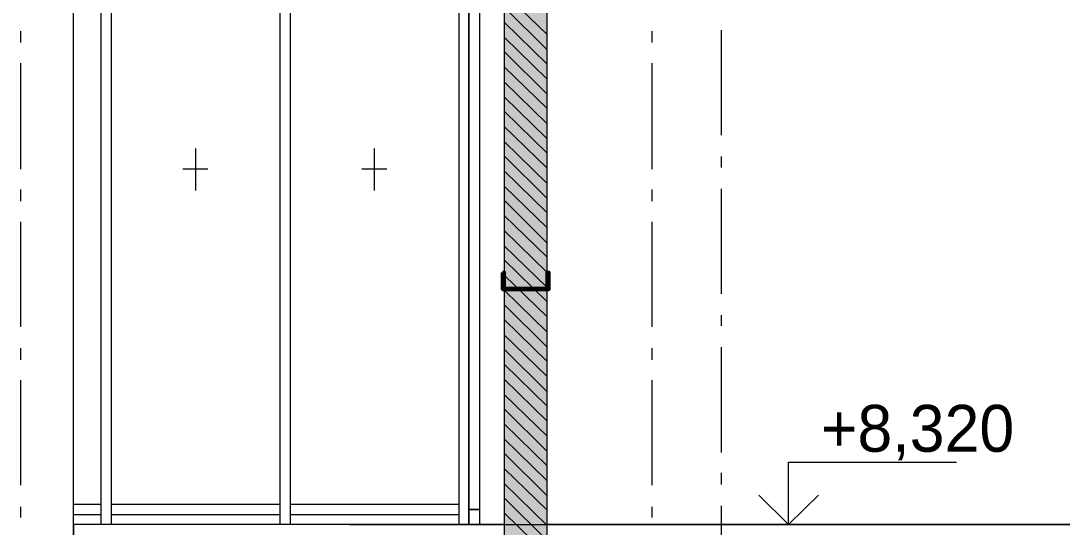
# Model space of a CAD drawing. Header units: millimetres. Extents: x -135211 to 49383, y -8033 to 228499.
# Drawn here: x -83147 to -78197, y 15153 to 17560 of the extents above; entities that cross this region are included whole.
import ezdxf

# ---------------------------------------------------------------- set-up
doc = ezdxf.new("R2010")
doc.units = ezdxf.units.MM
doc.layers.add('PDF _Геометрия', color=7, linetype='Continuous', true_color=0x1d1d1d)
doc.layers.add('PDF _Сплошная заливка', color=7, linetype='Continuous', true_color=0xffffff)
doc.layers.add('PDF _Текст', color=7, linetype='Continuous')

msp = doc.modelspace()

# ---------------------------------------------------------------- linework, layer by layer
at = {"layer": 'PDF _Геометрия', "color": 7, "lineweight": 9}
for points in [[(-82897.59531920198, 14344.76375699916), (-80848.78951457713, 14344.76375699916), (-80967.31547021659, 14344.76375699916), (-80967.31547021659, 11644.06519635733), (-80848.78951457713, 11644.06519635733), (-82897.59531920198, 11644.06519635733), (-82897.59531920198, 10962.54095143047), (-80848.78951457713, 10962.54095143047), (-82897.59531920198, 10962.54095143047), (-82897.59531920198, 10145.5584714871), (-82495.45368399669, 10145.5584714871), (-82897.59531920198, 10145.5584714871), (-82897.59531920198, 10086.29549366737), (-82897.59531920198, 19123.8996111757), (-82897.59531920198, 18543.96904251123), (-80848.78951457713, 18543.96904251123), (-80967.31547021659, 18543.96904251123), (-80967.31547021659, 15165.9793067868), (-80848.78951457713, 15165.9793067868), (-82897.59531920198, 15165.9793067868)], [(-80848.78951457713, 19123.8996111757), (-80848.78951457713, 10805.91736719262), (-80645.60216205235, 10805.91736719262), (-80645.60216205235, 19123.8996111757)], [(-82715.57331589854, 15263.33991320492), (-81915.52311533222, 15263.33991320492), (-81915.52311533222, 15212.54307507374), (-82715.57331589854, 15212.54307507374)], [(-81864.72627720103, 15263.33991320492), (-81064.67607663471, 15263.33991320492), (-81064.67607663471, 15212.54307507374), (-81864.72627720103, 15212.54307507374)]]:
    msp.add_lwpolyline(points, close=True, dxfattribs=at)
for points in [[(-77898.33983312361, 19123.8996111757), (-78097.2941158041, 19123.8996111757), (-78097.2941158041, 11402.78021523416), (-78097.2941158041, 11644.06519635733), (-80645.60216205235, 11644.06519635733), (-78097.2941158041, 11644.06519635733), (-78097.2941158041, 14344.76375699916), (-80645.60216205235, 14344.76375699916), (-78097.2941158041, 14344.76375699916), (-78097.2941158041, 15165.9793067868), (-80645.60216205235, 15165.9793067868), (-78097.2941158041, 15165.9793067868), (-78097.2941158041, 18543.96904251123), (-80645.60216205235, 18543.96904251123), (-78097.2941158041, 18543.96904251123), (-78097.2941158041, 19123.8996111757), (-80425.48253015053, 19123.8996111757), (-80425.48253015053, 19119.66654133143), (-80522.84313656864, 19119.66654133143), (-80527.07620641291, 19115.43347148717), (-80624.43681283103, 19090.03505242157), (-80628.66988267531, 19085.8019825773), (-80645.60216205235, 19085.8019825773)], [(-82897.59531920198, 18543.96904251123), (-82740.97173496413, 18543.96904251123), (-81890.12469626662, 18543.96904251123), (-81043.51072741339, 18543.96904251123), (-81018.11230834779, 18543.96904251123), (-80967.31547021659, 18543.96904251123), (-80967.31547021659, 18467.77378531444), (-80967.31547021659, 15237.94149413933), (-80967.31547021659, 15165.9793067868)], [(-81026.57844803632, 18493.17220438003), (-81018.11230834779, 18493.17220438003), (-81018.11230834779, 15237.94149413933), (-81018.11230834779, 15165.9793067868), (-81018.11230834779, 15237.94149413933), (-80967.31547021659, 15237.94149413933), (-81018.11230834779, 15237.94149413933), (-81018.11230834779, 18467.77378531444), (-81018.11230834779, 18543.96904251123)], [(-82715.57331589854, 15165.9793067868), (-82715.57331589854, 15237.94149413933), (-82715.57331589854, 18467.77378531444), (-82715.57331589854, 18493.17220438003), (-82766.37015402972, 18493.17220438003), (-82766.37015402972, 18467.77378531444), (-82766.37015402972, 15237.94149413933), (-82766.37015402972, 15165.9793067868)], [(-81864.72627720103, 15165.9793067868), (-81864.72627720103, 15237.94149413933), (-81864.72627720103, 18467.77378531444), (-81864.72627720103, 18493.17220438003), (-81915.52311533222, 18493.17220438003), (-81915.52311533222, 18467.77378531444), (-81915.52311533222, 15237.94149413933), (-81915.52311533222, 15165.9793067868)], [(-81018.11230834779, 18493.17220438003), (-81064.67607663471, 18493.17220438003), (-81064.67607663471, 15237.94149413933), (-81064.67607663471, 15165.9793067868)], [(-83147.34644001367, 17456.07009253482), (-83147.34644001367, 17511.10000051028)], [(-80146.09992042894, 17456.07009253482), (-80146.09992042894, 17511.10000051028)], [(-79815.9204725762, 17015.83082873113), (-79815.9204725762, 17515.33307035454)], [(-83147.34644001367, 16854.97417464901), (-83147.34644001367, 17358.70948611669)], [(-80146.09992042894, 16854.97417464901), (-80146.09992042894, 17358.70948611669)], [(-82317.66475053751, 16952.33478106714), (-82317.66475053751, 16753.38049838663)], [(-81466.81771184, 16952.33478106714), (-81466.81771184, 16753.38049838663)], [(-79815.9204725762, 16863.44031433755), (-79815.9204725762, 16914.23715246874)], [(-82258.40177271779, 16854.97417464901), (-82376.92772835724, 16854.97417464901)], [(-81407.55473402028, 16854.97417464901), (-81526.08068965974, 16854.97417464901)], [(-83147.34644001367, 16702.58366025543), (-83147.34644001367, 16757.6135682309)], [(-80146.09992042894, 16702.58366025543), (-80146.09992042894, 16757.6135682309)], [(-79815.9204725762, 16262.34439645175), (-79815.9204725762, 16761.84663807516)], [(-83147.34644001367, 16105.7208122139), (-83147.34644001367, 16605.22305383731)], [(-80146.09992042894, 16105.7208122139), (-80146.09992042894, 16605.22305383731)], [(-79815.9204725762, 16109.95388205817), (-79815.9204725762, 16160.75072018936)], [(-83147.34644001367, 15949.09722797605), (-83147.34644001367, 16004.12713595151)], [(-80146.09992042894, 15949.09722797605), (-80146.09992042894, 16004.12713595151)], [(-79815.9204725762, 15508.85796417237), (-79815.9204725762, 16008.36020579578)], [(-83147.34644001367, 15352.23437993452), (-83147.34644001367, 15851.73662155793)], [(-80146.09992042894, 15352.23437993452), (-80146.09992042894, 15851.73662155793)], [(-81585.34366747946, 15165.9793067868), (-80853.02258442141, 15165.9793067868), (-79498.44023425622, 15165.9793067868), (-79498.44023425622, 15462.29419588544), (-78698.39003368991, 15462.29419588544)], [(-79815.9204725762, 15356.46744977879), (-79815.9204725762, 15411.49735775424)], [(-83147.34644001367, 15199.84386554093), (-83147.34644001367, 15250.64070367213)], [(-82897.59531920198, 15263.33991320492), (-82766.37015402972, 15263.33991320492), (-82766.37015402972, 15212.54307507374), (-82897.59531920198, 15212.54307507374)], [(-80146.09992042894, 15199.84386554093), (-80146.09992042894, 15250.64070367213)], [(-79815.9204725762, 14755.37153189299), (-79815.9204725762, 15254.87377351639)], [(-79646.59767880554, 15165.9793067868), (-79350.28278970691, 15165.9793067868)]]:
    msp.add_lwpolyline(points, dxfattribs=at)
at = {"layer": 'PDF _Геометрия', "lineweight": 9}
for points in [[(-80645.60216205235, 17494.16772113322), (-80848.78951457713, 17693.12200381372)], [(-80645.60216205235, 17422.20553378069), (-80848.78951457713, 17625.39288630546)], [(-80645.60216205235, 17354.47641627242), (-80848.78951457713, 17553.43069895294)], [(-80645.60216205235, 17282.5142289199), (-80848.78951457713, 17481.46851160041)], [(-80645.60216205235, 17210.55204156738), (-80848.78951457713, 17413.73939409216)], [(-80645.60216205235, 17142.82292405912), (-80848.78951457713, 17341.77720673963)], [(-80645.60216205235, 17070.8607367066), (-80848.78951457713, 17269.81501938711)], [(-80645.60216205235, 16998.89854935407), (-80848.78951457713, 17197.85283203458)], [(-80645.60216205235, 16931.1694318458), (-80848.78951457713, 17130.12371452632)], [(-80645.60216205235, 16859.20724449328), (-80848.78951457713, 17058.16152717379)], [(-80645.60216205235, 16787.24505714076), (-80848.78951457713, 16986.19933982127)], [(-80645.60216205235, 16715.28286978823), (-80848.78951457713, 16918.47022231301)], [(-80645.60216205235, 16647.55375227998), (-80848.78951457713, 16846.50803496049)], [(-80645.60216205235, 16575.59156492745), (-80848.78951457713, 16774.54584760796)], [(-80645.60216205235, 16503.62937757493), (-80848.78951457713, 16706.8167300997)], [(-80645.60216205235, 16435.90026006666), (-80848.78951457713, 16634.85454274717)], [(-80645.60216205235, 16363.93807271414), (-80848.78951457713, 16562.89235539465)], [(-80645.60216205235, 16291.97588536161), (-80848.78951457713, 16490.93016804212)], [(-80645.60216205235, 16224.24676785335), (-80848.78951457713, 16423.20105053387)], [(-80645.60216205235, 16152.28458050083), (-80848.78951457713, 16351.23886318134)], [(-80645.60216205235, 16080.3223931483), (-80848.78951457713, 16279.27667582882)], [(-80645.60216205235, 16008.36020579578), (-80848.78951457713, 16211.54755832055)], [(-80645.60216205235, 15940.63108828752), (-80848.78951457713, 16139.58537096803)], [(-80645.60216205235, 15868.66890093499), (-80848.78951457713, 16067.6231836155)], [(-80645.60216205235, 15796.70671358247), (-80848.78951457713, 15999.89406610724)], [(-80645.60216205235, 15728.97759607421), (-80848.78951457713, 15927.93187875472)], [(-80645.60216205235, 15657.01540872168), (-80848.78951457713, 15855.9696914022)], [(-80645.60216205235, 15585.05322136916), (-80848.78951457713, 15784.00750404967)], [(-80645.60216205235, 15513.09103401664), (-80848.78951457713, 15716.27838654141)], [(-80645.60216205235, 15445.36191650837), (-80848.78951457713, 15644.31619918888)], [(-80645.60216205235, 15373.39972915584), (-80848.78951457713, 15572.35401183636)], [(-80645.60216205235, 15301.43754180332), (-80848.78951457713, 15504.6248943281)], [(-80645.60216205235, 15233.70842429506), (-80848.78951457713, 15432.66270697558)], [(-80645.60216205235, 15161.74623694254), (-80848.78951457713, 15360.70051962305)], [(-80645.60216205235, 15089.78404959002), (-80848.78951457713, 15292.97140211478)], [(-80645.60216205235, 15022.05493208176), (-80848.78951457713, 15221.00921476226)]]:
    msp.add_lwpolyline(points, dxfattribs=at)
at = {"layer": 'PDF _Геометрия', "color": 7, "lineweight": 50}
msp.add_lwpolyline([(-80857.25565426567, 16363.93807271414), (-80857.25565426567, 16283.50974567308), (-80637.13602236382, 16283.50974567308), (-80637.13602236382, 16363.93807271414), (-80645.60216205235, 16363.93807271414), (-80645.60216205235, 16287.74281551734), (-80848.78951457713, 16287.74281551734), (-80848.78951457713, 16363.93807271414)], close=True, dxfattribs=at)
at = {"layer": 'PDF _Геометрия', "color": 7, "lineweight": 18}
msp.add_lwpolyline([(-79638.13153911702, 15305.67061164759), (-79498.44023425622, 15165.9793067868), (-79354.51585955117, 15305.67061164759)], dxfattribs=at)
at = {"layer": 'PDF _Сплошная заливка', "lineweight": 5, "transparency": 33554559}
msp.add_solid([(-80848.78951457713, 19123.8996111757), (-80848.78951457713, 10805.91736719262), (-80645.60216205235, 19123.8996111757), (-80645.60216205235, 10805.91736719262)], dxfattribs=at)

# ---------------------------------------------------------------- texts
at = {"layer": 'PDF _Текст', "insert": (-79343.8793564837, 15602.36445308223), "char_height": 222.6982147375235, "attachment_point": 4, "style": ''}
msp.add_mtext('+8,320', dxfattribs=at)

doc.saveas('drawing.dxf')
